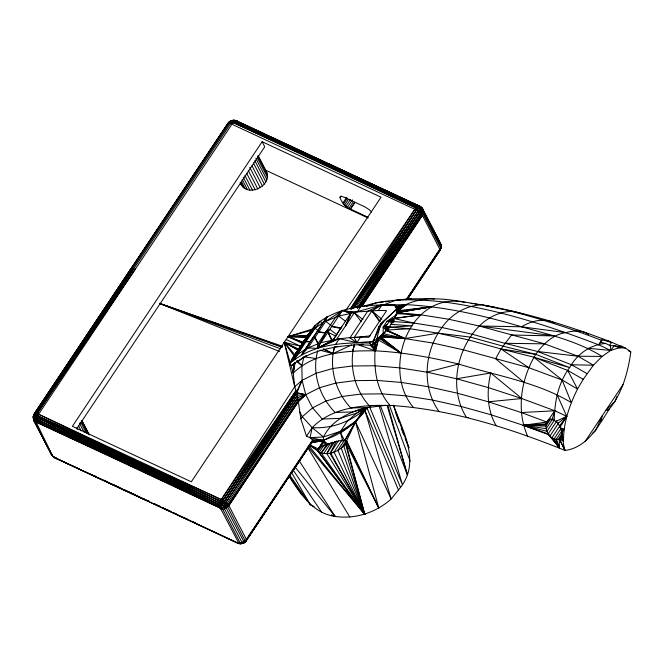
<?xml version="1.0" encoding="UTF-8"?>
<svg xmlns="http://www.w3.org/2000/svg" width="664" height="664" viewBox="0 0 664 664"><rect width="100%" height="100%" fill="white"/><g stroke="black" fill="none" stroke-linecap="round" stroke-linejoin="round"><path stroke-width="1" d="M562.201 435.119L559.362 439.377L565.064 450.458C561.586 441.294 564.226 420.519 550.249 419.316L546.87 422.047L521.306 412.56L488.389 401.803L457.297 393.171L428.23 386.697L401.371 382.439L376.903 380.414L354.949 380.621L335.71 383.103L319.276 387.817L305.739 394.723L297.912 397.562L225.909 502.432L222.614 504.142L219.153 504.565L36.927 417.556L35.906 415.465L35.914 413.357L229.445 123.081C231.113 120.524 234.351 119.47 237.065 120.989L236.027 121.138C233.786 118.922 229.528 121.039 227.951 123.305L34.412 413.581L33.2 416.959L34.13 421.2L51.618 454.931L54.606 457.712L237.347 543.011C240.459 544.538 244.493 543.559 246.46 540.67L313.068 440.448L310.005 437.659L306.477 436.223L300.842 418.859L297.455 395.171L294.716 386.689L284.275 342.35L381.045 197.208L262.131 141.706L72.393 426.305L191.298 481.807L284.275 342.35L300.502 346.218C306.054 339.827 309.723 332.1 314.927 325.46C336.731 306.843 367.225 304.087 394.781 305.133C402.351 309.067 394.35 316.736 392.457 321.583L386.954 321.343L383.161 327.028L383.194 334.424L375.616 343.13C373.5 364.768 374.762 388.299 390.017 405.389C450.557 409.132 509.172 427.898 565.064 450.458C587.183 447.528 598.355 426.163 609.17 409.248C622.276 393.105 628.078 372.172 630.8 351.862L625.463 348.102L621.313 346.16L619.91 347.969M388.739 329.078L388.755 327.144L383.161 327.028L386.282 330.523L404.899 338.59L432.911 343.047L463.215 349.787L528.735 367.657L562.126 380.024L577.531 388.996C569.505 405.156 563.354 422.752 563.529 440.996C558.631 438.439 552.514 440.763 548.713 434.729C545.75 430.363 544.414 423.831 548.472 419.648M334.39 346.782C328.971 368.246 335.602 391.934 350.783 407.953L367.781 407.613L385.635 405.314M383.194 334.424L389.179 327.194L410.078 328.73L438.132 333.179L468.51 339.935L501.013 348.974L533.848 357.182L562.126 380.024L571.314 402.616C536.935 381.974 496.44 375.733 458.583 364.038C431.293 357.415 403.579 352.277 375.484 350.849L375.658 342.998L379.957 326.937L383.759 321.252L396.632 309.2L398.317 309.084C423.333 291.363 455.039 301.248 482.753 304.917C526.361 312.852 568.923 325.783 610.257 341.694L621.006 346.334M363.332 344.35C338.424 345.853 311.64 348.608 291.936 365.59L290.674 365.059L289.637 363.382L294.808 359.531L297.099 354.941L314.844 328.323L314.927 325.46M527.54 436.007C515.961 409.995 521.19 378.173 535.74 354.344C543.019 344.135 552.838 334.473 565.753 332.631C573.132 330.738 581.863 329.709 588.42 334.407M237.347 543.011C240.169 544.389 243.522 543.492 245.796 541.475L247.008 539.201L244.385 542.687L242.717 543.426L237.347 543.011L239.106 543.061L239.032 543.592L220.904 509.097L218.962 507.537L219.153 504.565L221.328 499.544L294.716 386.689L293.239 373.085L293.671 363.98M554.208 420.03C554.664 401.571 558.266 382.647 569.637 367.624C577.058 354.144 590.08 344.699 605.593 343.454L610.49 345.745L614.324 345.612L625.463 348.102L618.624 347.621L614.324 345.612L610.689 350.434L602.115 356.419L593.392 365.208L583.241 379.31L577.531 388.996L567.728 370.462L533.848 357.182L569.637 367.624L535.74 354.344L502.922 346.135L470.419 337.104L438.132 333.179L404.899 338.59L380.04 336.681L376.571 339.287L369.474 343.056C344.01 342.259 316.081 344.101 294.808 359.531M407.771 298.717L440.132 249.847L422.395 215.335C420.113 212.679 422.669 207.865 419.017 206.014L328.041 163.485M33.524 415.606L35.009 413.332L38.587 414.253L220.398 501.137L222.066 502.357L224.457 508.84L242.484 543.384L244.385 542.687L225.503 506.715L224.316 503.495L224.465 501.361L296.858 392.731L302.095 380.347L301.888 365.64L303.921 356.817L306.56 355.472M50.564 452.558L33.549 419.739L33.2 416.959L33.939 414.477L227.951 123.305L229.445 123.081L230.026 121.329L236.276 120.723L419.806 206.28C422.76 207.608 423.258 211.808 421.748 214.381L361.407 306.56M464.958 302.386C409.729 290.475 381.012 369.549 413.332 407.322M239.032 543.592L54.606 457.712L52.639 456.135L34.13 421.2L35.009 413.332L131.181 268.447M438.912 411.381C421.374 386.664 424.263 351.356 441.925 327.493C451.221 314.288 466.336 304.892 482.753 304.917C496.431 308.677 510.989 310.212 524.402 314.454M435.924 235.189L440.489 244.045L441.211 247.041L440.771 248.104L441.045 245.555L440.265 242.783L422.785 209.052L421.092 207.093L418.046 206.23L234.251 121.578L231.612 120.948L229.968 121.703L228.599 122.5L227.81 123.861L228.067 124.641M388.523 329.203L388.755 327.144L386.589 330.049L404.899 338.59L380.04 336.681L377.999 340.532L375.484 350.849C347.123 350.484 314.769 352.202 293.239 373.085L284.275 342.35L298.609 349.056L289.637 363.382L297.099 354.941L304.319 342.832L291.562 359.971L311.623 329.875L306.22 339.993L302.261 345.811L311.623 329.875L302.402 343.371L288.068 336.665L313.366 328.73M392.109 323.169L389.278 321.434L394.242 318.562L413.871 323.044L441.925 327.493L472.32 334.258L504.823 343.288L537.641 351.497L571.538 364.777L593.392 365.208L577.995 356.228L544.604 343.852L479.076 325.991L448.764 319.243L420.76 314.802L394.482 318.23L389.278 321.434L385.485 327.12L386.282 330.523L380.04 336.681L379.866 338.208L400.774 352.941L378.43 339.935L375.484 350.849L358.593 344.923M242.783 543.052L240.883 543.758L240.161 542.928L222.672 509.197L33.914 419.947L33.2 416.959L33.939 414.477L228.599 122.5C230.873 120.367 234.193 119.644 237.065 120.989L235.305 120.939L232.109 123.969L38.587 414.253L36.412 419.274L36.213 422.246L52.639 456.135L51.037 453.471L51.618 454.931L53.303 456.907L146.362 500.49M295.173 362.395L293.239 373.085L294.442 363.258M565.064 450.458L559.594 439.153C562.292 436.514 561.321 432.164 564.109 429.401L559.943 427.458L566.757 416.336L556.971 394.441M235.38 120.4L235.305 120.939L417 206.869L422.578 211.102L441.211 247.041L439.983 250.394L407.397 299.132M468.576 417.457L466.584 417.54C450.474 392.2 455.064 357.854 472.32 334.258C481.358 321.401 495.734 311.599 511.828 311.399C542.347 319.351 572.385 329.053 601.8 340.408L598.729 344.848C548.564 325.626 496.954 309.059 443.535 301.937C416.693 299.19 388.731 297.738 362.801 306.577M293.239 373.085L294.65 363.009M317.865 343.919L317.218 348.318L307.947 347.994L301.821 354.601L327.111 316.678L325.692 321.384L307.947 347.994L317.865 343.919L335.611 317.309L342.499 310.387C357.149 313.956 371.857 309.623 386.597 310.661L368.852 337.271C356.867 337.088 344.649 337.511 332.896 340.076L320.978 342.666L317.218 348.318L339.37 338.665L356.867 342.682L373.027 341.412L375.459 343.205L375.484 350.849L370.213 345.205M388.457 329.137L388.755 327.144M288.948 476.129C300.203 493.468 312.769 513.355 335.162 516.434C355.348 519.406 376.023 512.542 391.154 499.021L365.034 410.717L367.267 407.339M366.935 407.879L400.5 487.459L391.154 499.021L355.531 421.881L362.187 411.506L365.59 407.646M294.716 386.689L302.095 380.347L315.906 373.334L332.664 368.52L352.277 366.005L374.637 365.764L399.595 367.848L426.969 372.18L456.583 378.779L490.746 372.977C486.612 390.515 486.853 409.879 496.199 425.765M357.34 308.096L419.449 212.165L419.789 210.297L419.092 207.317L418.046 206.23L233.504 120.242M606.265 340.682L610.257 341.694L601.899 339.86L598.729 344.848L610.689 350.434L620.906 347.289L621.313 346.16M400.5 487.459C420.594 461.82 403.023 431.285 393.586 405.281M601.65 419.847L600.97 421.54L601.385 419.565M600.97 421.54L602.182 415.855L595.542 430.803L592.354 433.451M390.017 326.563L385.485 327.12L386.506 330.182L404.899 338.59L382.049 335.611L380.04 336.681L379.667 338.424L400.774 352.941L380.787 337.096M421.092 207.093C423.624 209.035 424.279 212.737 422.395 215.335L361.664 306.627M240.434 183.339C247.523 198.868 274.323 185.015 265.791 170.258L368.097 218.016M310.901 442.78C332.49 440.282 351.928 427.699 365.051 410.659L355.531 421.881L378.82 508.134L346.633 440.78L339.52 440.697L327.8 444.316L323.526 440.381L310.005 437.659L312.196 427.641C330.282 408.991 357.747 405.264 382.539 405.372M354.277 344.566C348.832 365.748 354.559 389.27 369.126 405.604L390.017 405.389M228.599 122.5L231.927 120.616L230.674 123.388L133.904 268.53L35.914 413.357L33.632 415.905L34.628 416.403L36.412 419.274L219.668 502.856L222.066 502.357L222.872 500.357L296.559 391.718L302.095 380.347L305.739 394.723L298.178 399.728L228.217 504.657L227.686 507.005L245.472 541.492L313.068 440.448L323.526 440.381L340.574 431.309L355.522 421.482M407.464 298.85L440.132 249.847L441.02 245.854L440.846 244.244L421.864 208.106L419.806 206.28L236.276 120.723M370.653 406.708L352.542 411.979L335.121 412.427C319.342 396.607 311.59 372.388 317.766 350.625M354.393 344.608L352.791 351.082L354.468 344.566M319.99 350.169L332.896 353.646L334.772 346.708M304.319 342.832L291.562 359.971L311.623 329.875L306.146 340.068L302.842 342.84M241.015 543.318L240.883 543.758L238.924 543.55M367.333 407.248L355.531 421.881L346.633 440.78L346.782 442.207L346.027 443.585L364.719 514.309L318.064 451.229L317.707 450.126L318.255 448.881L321.691 446.515L323.526 440.381L323.451 436.945C331.859 420.163 349.754 411.672 367.175 407.381M552.207 419.233L554.797 410.759L521.813 398.533L488.272 387.585L456.583 378.779M439.526 242.659L439.236 241.571L440.846 244.244L441.211 247.041L440.448 249.498L439.402 250.66L439.983 250.394L407.181 299.306M362.353 344.267L359.407 344.857L371.973 345.222L374.23 344.209L375.459 343.205L376.114 341.147L377.999 340.532L376.571 339.287L383.319 333.693L404.899 338.59L386.398 330.332L385.485 327.12L386.589 330.049L410.078 328.73M616.947 396.474L615.196 401.33L605.975 410.169L609.17 409.248L607.734 410.31M303.141 342.508L299.049 348.525L300.502 346.218L286.167 339.512M394.781 305.133L396.632 309.2L380.605 324.057L378.704 326.896L371.973 345.222L369.474 343.056M441.045 245.555L440.771 248.104M331.236 325.567L325.692 321.384L342.499 310.387L350.941 313.408L345.471 325.974L350.941 313.408L382.149 304.751L378.38 310.412M391.088 324.356L411.971 325.891L389.179 327.194L394.242 318.562L420.76 314.802L396.947 312.835L396.632 309.2L398.076 310.428L406.285 304.651C445.527 306.66 483.973 315.682 521.547 326.779C549.028 334.531 577.605 341.213 602.115 356.419L577.995 356.228L537.641 351.497M35.914 413.357L33.358 418.444L33.914 419.947L51.618 454.931M34.13 421.2L34.877 421.349L36.412 419.274L219.153 504.565L220.904 509.097L222.672 509.197L224.457 508.84L226.565 504.374L297.912 397.562M405.994 299.887L441.211 247.041M336.49 440.938L330.091 453.437L364.719 514.309L345.687 444.299L346.027 443.585L378.82 508.134L346.782 442.207M406.692 299.406L440.879 248.377L422.453 212.82L419.449 212.165L414.851 209.268L229.445 123.081L231.686 121.786L234.251 121.578L417 206.869L421.864 208.106L422.785 209.052M359.705 307.15L421.225 212.405L422.578 211.102L421.134 208.952L415.896 207.898L231.686 121.786M346.741 441.9L343.902 446.158L364.719 514.309L326.804 453.587L332.888 442.025M302.676 343.728L303.763 341.918L302.577 343.944M319.608 447.652L323.526 440.381L312.686 439.85L244.128 542.646L246.61 540.131L246.352 539.351L228.864 505.619L227.229 503.578L222.872 500.357L38.587 414.253M222.672 509.197L221.452 506.275L222.614 504.142L296.957 393.022L305.739 394.723L312.578 407.862L322.248 419.026L339.993 418.378L356.825 413.033L368.254 407.223M306.046 340.126L311.623 329.875M220.489 507.985L223.793 507.329L224.955 505.204L226.565 504.374L228.217 504.657L298.277 401.471L305.739 394.723L296.858 392.731L222.872 500.357L220.398 501.137L34.628 416.403L35.906 415.465L135.34 269.111M344.965 440.531L355.531 421.881L340.591 432.878L342.591 440.423M34.877 421.349L218.962 507.537L220.913 504.54L219.668 502.856L35.906 415.465M355.531 421.881L344.541 440.655L340.591 432.878L340.574 431.309L347.272 421.258L356.825 413.033L361.755 409.812M306.146 340.068L313.715 327.269L318.114 330.647M309.831 444.855L318.255 448.881L323.526 440.381L326.165 445.112L327.8 444.316M383.319 333.693L382.248 335.403L404.899 338.59M548.364 420.246L546.173 423.74L548.846 419.789L546.123 423.881L523.232 425.292L491.086 414.784L460.7 406.343L432.305 400.027L406.053 395.86L382.115 393.868L360.693 394.092L341.869 396.508L325.808 401.114L312.578 407.862L302.286 416.71L300.842 418.859M303.016 342.458L288.068 336.665L306.967 336.523L309.208 333.295L292.675 358.07L294.061 355.879L284.275 342.35L298.012 349.953L298.609 349.056M300.941 345.687L291.562 359.971L304.253 342.914L290.849 361.565L297.099 354.941L304.992 349.38M352.866 308.37L416.403 210.073L417.855 208.679L417 206.869L233.155 122.608L230.674 123.388M341.769 326.771L333.203 340.018L317.218 348.318L326.738 330.614L329.842 329.352L342.499 310.387L354.344 312.669L363.017 319.65M313.864 336.075L301.821 354.601L327.111 316.678M350.31 308.868L414.851 209.268L417 206.869L419.017 206.014M292.675 358.07L297.904 350.119L284.275 342.35L294.833 354.725L297.904 350.119M351.281 309.457L416.403 210.073L415.896 207.898L234.251 121.578L233.388 120.649M311.466 443.17L248.17 537.5L250.992 533.159M252.129 531.432L254.976 527.116M256.113 525.39L258.952 521.074M261.234 517.613L262.936 515.023M265.218 511.57L266.92 508.981M269.202 505.528L270.904 502.939M273.186 499.486L274.888 496.888M353.298 308.469L420.594 207.566M76.733 428.77L264.753 146.761L262.131 141.706M367.956 217.228L350.517 209.085C345.579 206.969 341.811 202.844 340.084 197.731L341.196 196.063M342.84 203.043L346.724 197.208M343.537 204.022L347.421 198.196M344.574 205.11L348.459 199.283M345.894 206.247L350.335 199.582M347.388 207.334L352.385 199.839M348.965 208.297L353.406 201.64M350.318 209.002L354.767 202.337M350.517 209.085L354.958 202.429M302.485 344.168L299.804 347.753L304.378 341.321L303.631 342.126M292.874 364.187L291.936 365.59L293.081 364.295M222.872 500.357L296.161 390.39M342.499 310.387L350.642 313.466L332.896 340.076L317.218 348.318L336.606 339.279L354.344 312.669L361.133 321.666M355.945 307.432L419.449 212.165L421.748 214.381L423.184 213.767L422.578 211.102M357.539 308.121L420.752 213.302M359.822 307.274L421.748 214.381M335.594 344.325L339.37 338.665M357.107 312.055L360.884 306.394M224.457 508.84L226.2 508.109L228.864 505.619L298.277 401.471M356.867 342.682L354.194 337.528L371.931 310.918L382.149 304.751L367.657 311.258L349.911 337.876L356.867 342.682L360.635 337.022M407.464 298.584L426.288 270.339M427.425 268.629L430.28 264.355M431.417 262.637L434.273 258.362M435.41 256.653L438.265 252.37L435.368 256.644M318.255 448.881L319.392 447.171M319.392 447.602L317.707 450.126L309.49 445.038M346.118 440.83L341.23 448.167L364.719 514.309L318.064 451.229L321.434 446.183M323.833 445.345L319.259 452.201C329.145 456.4 340.64 450.665 346.741 442.722M344.923 439.56L337.851 450.167L364.719 514.309L321.21 452.956L327.51 443.502M338.408 440.962L330.091 453.437L334 452.051L342.292 439.609M565.753 332.631L521.547 326.779L479.076 325.991L554.548 335.934L511.521 335.005L501.013 348.974L495.634 358.792L523.73 382.124M600.762 341.562L601.899 339.86M550.896 418.602L545.874 426.139L523.232 425.292L548.713 434.729L559.362 447.802L559.362 439.377L562.225 435.227M553.012 418.386L546.157 428.678L523.232 425.292L546.87 422.047L548.066 420.362M554.581 419.872L546.945 431.334L523.232 425.292L546.015 424.819M556.382 439.659L559.362 447.802L548.165 433.924L557.005 420.661M609.378 345.811L611.627 342.433M549.958 435.991L558.557 423.092M560.291 425.217L552.025 437.618L559.362 447.802L556.108 439.626L562.234 430.438M560.798 428.836L554.116 438.862L559.362 447.802M557.909 439.776L562.308 433.185M562.292 435.526L560.582 438.091L563.529 440.996L561.412 436.157M585.117 441.452L623.039 384.572M34.412 413.581L131.049 269.003M133.904 268.53L37.126 413.655L37.657 415.847L220.398 501.137M350.459 308.943L416.403 210.073M353.032 308.478L417.988 211.077L419.789 210.297L421.341 210.621M228.864 505.619L298.319 401.67L305.739 394.723L297.455 395.171L225.909 502.432L227.686 507.005L225.503 506.715L223.793 507.329M361.556 306.577L422.395 215.335M306.477 436.223L312.196 427.641C332.423 428.961 352.194 421.225 366.901 407.447M244.966 540.911L245.863 540.936L247.016 539.209M248.162 537.483L264.264 513.355M265.409 511.629L268.281 507.321M269.435 505.594L285.528 481.466M286.682 479.74L306.801 449.578M307.947 447.86L311.399 442.689M323.783 453.429L331.145 442.39M326.804 453.587L334.855 441.527M302.402 343.371L309.208 333.295L306.204 337.669L288.068 336.665L312.055 330.149M409.97 294.293L411.705 291.728M414.012 288.3L416.32 284.881M418.054 282.316L420.934 278.033M422.088 276.324L424.977 272.049M427.284 268.629L429.591 265.202M431.326 262.637L433.634 259.217M346.226 309.723L414.851 209.268M295.654 391.146L221.328 499.544L37.657 415.847M353.447 308.586L419.449 212.165M559.594 439.153L561.835 435.883M297.455 395.171L224.465 501.361L222.066 502.357M546.87 422.047L554.797 410.759L566.757 416.336L559.495 425.931M306.22 339.993L320.089 321.6L322.737 322.762L314.844 328.323M396.574 313.939L394.482 318.23L386.954 321.343L396.275 314.811M299.348 348.193L300.759 346.351L299.049 348.525M222.083 507.769L36.213 422.246L34.37 418.951L35.217 417.872L36.927 417.556L222.614 504.142M321.21 452.956L328.896 443.353M293.944 364.204L295.098 362.793M421.864 208.106L421.134 208.952L423.366 210.513M419.092 207.317L419.814 206.487M304.378 341.321L303 342.881M302.767 343.495L303.423 342.748M228.217 504.657L225.503 506.715M440.132 249.847L439.883 249.075M53.303 456.907L53.801 456.434L54.606 457.712L121.944 488.795M228.532 123.056L229.968 121.703M380.605 324.057L383.759 321.252M381.617 305.141L406.285 304.651L396.566 311.897L396.142 315.209M303.216 357.423L298.269 361.706L296.825 360.685L301.888 365.64L297.115 361.747M33.748 416.486L33.2 416.959L34.37 418.951M558.084 423.283L566.757 416.336L556.266 421.283M300.584 347.006L302.02 345.994M561.429 431.293L564.109 429.401L560.607 428.703M383.161 327.028L387.378 324.281M394.366 318.388L389.278 321.434L394.208 318.62M244.41 542.272L245.796 541.475M420.76 314.802L396.649 313.732L396.566 311.897L398.076 310.428L397.445 309.133L406.285 304.651L395.113 306.386M393.719 322.629L392.457 321.583L394.084 320.77M521.547 326.779C531.341 320.861 544.106 317.591 554.797 322.945M323.692 349.38L332.896 353.646L351.671 344.94M245.863 540.936L246.61 540.131L240.161 542.928M392.457 321.583L394.167 320.853M325.692 321.384L338.715 316.047L350.642 313.466M383.609 304.884L396.217 300.095L409.472 298.85L431.417 298.634L434.339 299.173M366.462 306.411L376.612 302.618L383.418 301.971M321.691 446.515L326.165 445.112M224.955 505.204L219.801 506.491M310.005 437.659L323.451 436.945L340.574 431.309M396.964 307.698L406.285 304.651L398.085 308.503L396.034 306.926L398.276 308.976M396.657 307.449L406.285 304.651L398.076 308.436L396.034 306.926L398.259 308.876M426.969 372.18L458.583 364.038M55.394 457.969L56.365 457.77M310.669 442.805L323.526 440.381L324.389 445.544M396.947 312.835L431.592 306.751L397.885 310.752M311.615 442.315L323.526 440.381L312.835 441.12L311.972 441.826L323.526 440.381L311.823 442.216M35.142 422.412L36.213 422.246M397.313 300.41L400.359 300.02M402.384 299.763L409.472 298.85L411.497 299.215M376.637 305.78L378.629 305.523M354.194 337.528L370.172 335.876M488.389 401.803L521.813 398.533L490.746 372.977M385.361 301.788L389.253 301.414M335.179 346.699L338.258 346.483M303.124 342.292L288.068 336.665L308.611 335.278M521.306 412.56L554.797 410.759M288.068 336.665L307.523 335.735M310.071 341.636L305.963 341.628L309.988 341.802M504.823 343.288L544.604 343.852M378.704 326.896L379.957 326.937L373.027 341.412L374.23 344.209L375.484 350.849L371.383 345.097M392.988 321.509L413.871 323.044M230.026 121.329L230.723 122.135M587.764 348.243L610.689 350.434L610.49 345.745M325.775 332.764L318.712 331.851L325.626 333.345M341.703 327.858L331.743 326.505L340.532 328.472M303.921 356.817L315.898 358.51M535.74 354.344L501.013 348.974L528.735 367.657M471.008 303.448L473.034 303.763M475.05 304.087L477.067 304.411M484.139 305.531L494.24 307.133M600.854 342.226L605.593 343.454M607.767 341.379L610.656 342.167M523.232 425.292L548.165 433.924M282.656 346.384L159.484 303.382L280.748 348.899M282.084 346.824L159.484 303.382L282.225 347.338M238.384 542.828L240.708 543.708M224.316 503.495L226.565 504.374M159.468 303.423L279.577 351.472M219.153 504.565L36.163 420.868L218.912 506.167L36.412 419.274M123.819 489.667L146.312 500.083L142.569 498.315M160.373 506.599L153.816 503.561L160.373 506.69M162.248 507.462L170.681 511.371M174.433 513.106L176.309 513.977M183.803 517.447L187.555 519.19M192.245 521.356L195.058 522.659M628.36 350.725L630.8 351.862M289.877 475.374L310.387 504.872L314.064 506.591M331.494 514.724L335.162 516.434L299.406 461.156M94.778 475.839L96.653 476.719M104.148 480.246L107.9 482.006M112.581 484.214L119.147 487.301M123.828 489.501L135.074 494.788M162.248 507.57L171.611 511.977M173.487 512.857L238.135 543.26M335.942 336.208L327.958 332.207L326.738 330.614L320.978 342.666L329.842 329.352L336.88 334.781M323.559 348.733L332.896 353.646M571.538 364.777L587.026 373.624M567.728 370.462L583.241 379.31M619.354 345.562L621.819 347.123M333.461 515.322L335.162 516.434L294.816 466.759M309.573 445.295L318.064 451.229M33.939 414.477L34.495 414.9M338.715 316.047L345.238 321.077M400.774 352.941L380.04 336.681M419.806 206.28L421.748 207.84L423.64 211.492M323.451 436.945L312.196 427.641L302.286 416.71L299.688 411.979M379.592 321.592L371.931 310.918L381.792 319.218M371.566 211.982L369.383 209.791L364.793 206.811L344.201 197.2L340.723 196.253L339.893 196.984L340.084 197.731M308.129 447.005L364.719 514.309L334 452.051M308.967 445.901L364.719 514.309L330.747 453.338M371.931 310.918L380.314 321.434M419.789 210.297L421.225 212.405M293.372 470.378L321.725 512.243M289.844 476.777L301.987 494.788M298.211 361.648L297.704 360.718M307.606 447.37L349.845 517.115M291.67 472.735L310.387 504.872M318.355 343.653L314.927 337.536L317.956 344.052M332.266 340.109L327.958 332.207L331.743 340.607M425.998 216.049L431.675 226.988M432.613 228.814L434.978 233.371M258.147 155.525L266.82 172.366M257.781 156.256L267.326 174.673M257.317 157.742L267.343 177.081M255.839 158.322L266.82 179.504M254.851 160.688L265.832 181.87M253.374 162.896L264.355 184.077M251.963 165.776L262.471 186.036M249.78 167.403L260.288 187.663M248.27 170.523L257.815 188.941M246.618 173.229L255.217 189.804M244.892 175.454L252.527 190.186M243.215 177.205L249.896 190.103M242.136 179.413L247.39 189.539M241.298 181.197L245.116 188.568M240.775 182.55L243.165 187.148M240.144 182.633L241.571 185.397M82.17 421.134L89.333 434.953M81.772 420.495L88.934 434.314M82.153 422.072L83.581 424.836M85.971 429.442L86.926 431.285M81.299 420.959L87.98 433.849M80.825 422.462L86.561 433.517M79.34 423.043L84.12 432.247M78.352 425.392L81.215 430.919M76.875 427.608L77.829 429.45M372.371 344.649L375.484 350.849L375.268 343.371L373.027 341.412L374.38 344.06L375.484 350.849M422.354 209.5L423.532 212.123M369.632 406.932L402.401 484.62L379.277 406.293M365.034 410.717L398.599 490.298M405.189 438.605L408.999 447.893L393.37 405.405M300.85 491.999L301.605 493.858M380.422 405.812L407.347 474.735L387.975 405.828M389.361 405.214L410.128 461.173M395.263 411.547L399.106 422.179M401.239 428.048L403.695 434.845M220.913 504.54L221.452 506.275M387.178 405.687L407.347 474.735M33.632 415.905L33.914 419.947M35.217 417.872L35.366 420.403M417.855 208.679L417.988 211.077M397.504 311.707L396.566 311.897L397.138 312.545L431.592 306.751L397.504 311.707M431.592 306.751L397.213 312.453L396.566 311.897L431.592 306.751M149.126 501.386L147.25 500.523L149.126 501.403"/></g></svg>
